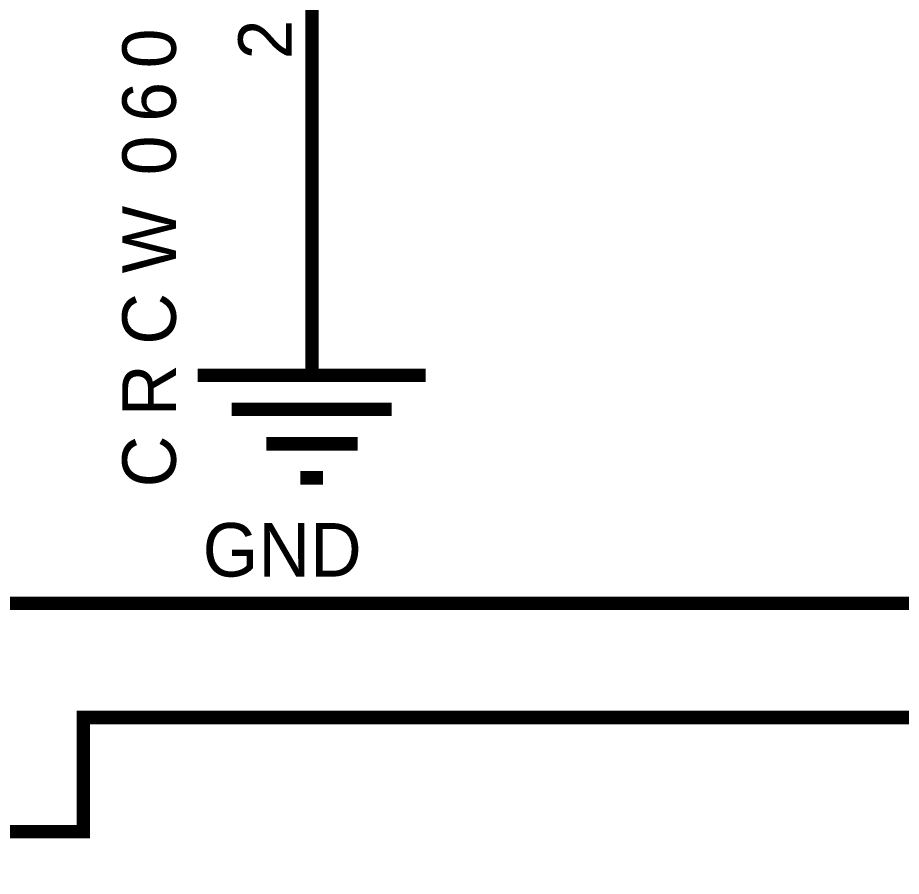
# Model space of a CAD drawing. Header units: inches. Extents: x 0 to 569, y 0 to 432.
# Drawn here: x 67.13 to 86.78, y 146.32 to 165.43 of the extents above; entities that cross this region are included whole.
import ezdxf

# ---------------------------------------------------------------- set-up
doc = ezdxf.new("R2010")
doc.units = ezdxf.units.IN
doc.layers.add('Sheet', color=255, linetype='Continuous')

msp = doc.modelspace()

# ---------------------------------------------------------------- linework, layer by layer
at = {"layer": 'Sheet'}
for points in [[(73.67, 167.63, 0.3, 0.3, 0), (73.67, 162.558, 0.3, 0.3, 0)], [(73.67, 160.015, 0.3, 0.3, 0), (73.67, 162.558, 0.3, 0.3, 0)], [(73.67, 160.015, 0.3, 0.3, 0), (73.67, 157.473, 0.3, 0.3, 0)], [(71.127, 157.473, 0.3, 0.3, 0), (76.2, 157.473, 0.3, 0.3, 0)], [(71.884, 156.716, 0.3, 0.3, 0), (75.443, 156.716, 0.3, 0.3, 0)], [(72.653, 155.947, 0.3, 0.3, 0), (74.687, 155.947, 0.3, 0.3, 0)], [(73.409, 155.191, 0.3, 0.3, 0), (73.918, 155.191, 0.3, 0.3, 0)], [(109.227, 81.273, 0.3, 0.3, 0), (109.227, 152.4, 0.3, 0.3, 0), (66.042, 152.4, 0.3, 0.3, 0)], [(104.142, 81.273, 0.3, 0.3, 0), (104.142, 149.858, 0.3, 0.3, 0), (68.585, 149.858, 0.3, 0.3, 0), (68.585, 147.315, 0.3, 0.3, 0), (25.4, 147.315, 0.3, 0.3, 0), (25.4, 124.458, 0.3, 0.3, 0), (22.87, 124.458, 0.3, 0.3, 0)]]:
    msp.add_lwpolyline(points, format="xyseb", dxfattribs=at)

# ---------------------------------------------------------------- texts
for s, p in [('2', (73.223, 164.505)), ('0', (70.644, 164.306)), ('6', (70.644, 163.116)), ('0', (70.644, 161.925)), ('W', (70.644, 159.742)), ('C', (70.644, 158.155)), ('R', (70.644, 156.567)), ('C', (70.644, 154.98))]:
    msp.add_text(s, height=1.191, rotation=90, dxfattribs=at).set_placement(p)
msp.add_text('GND', height=1.1906, dxfattribs=at).set_placement((71.239, 152.995))

doc.saveas('drawing.dxf')
